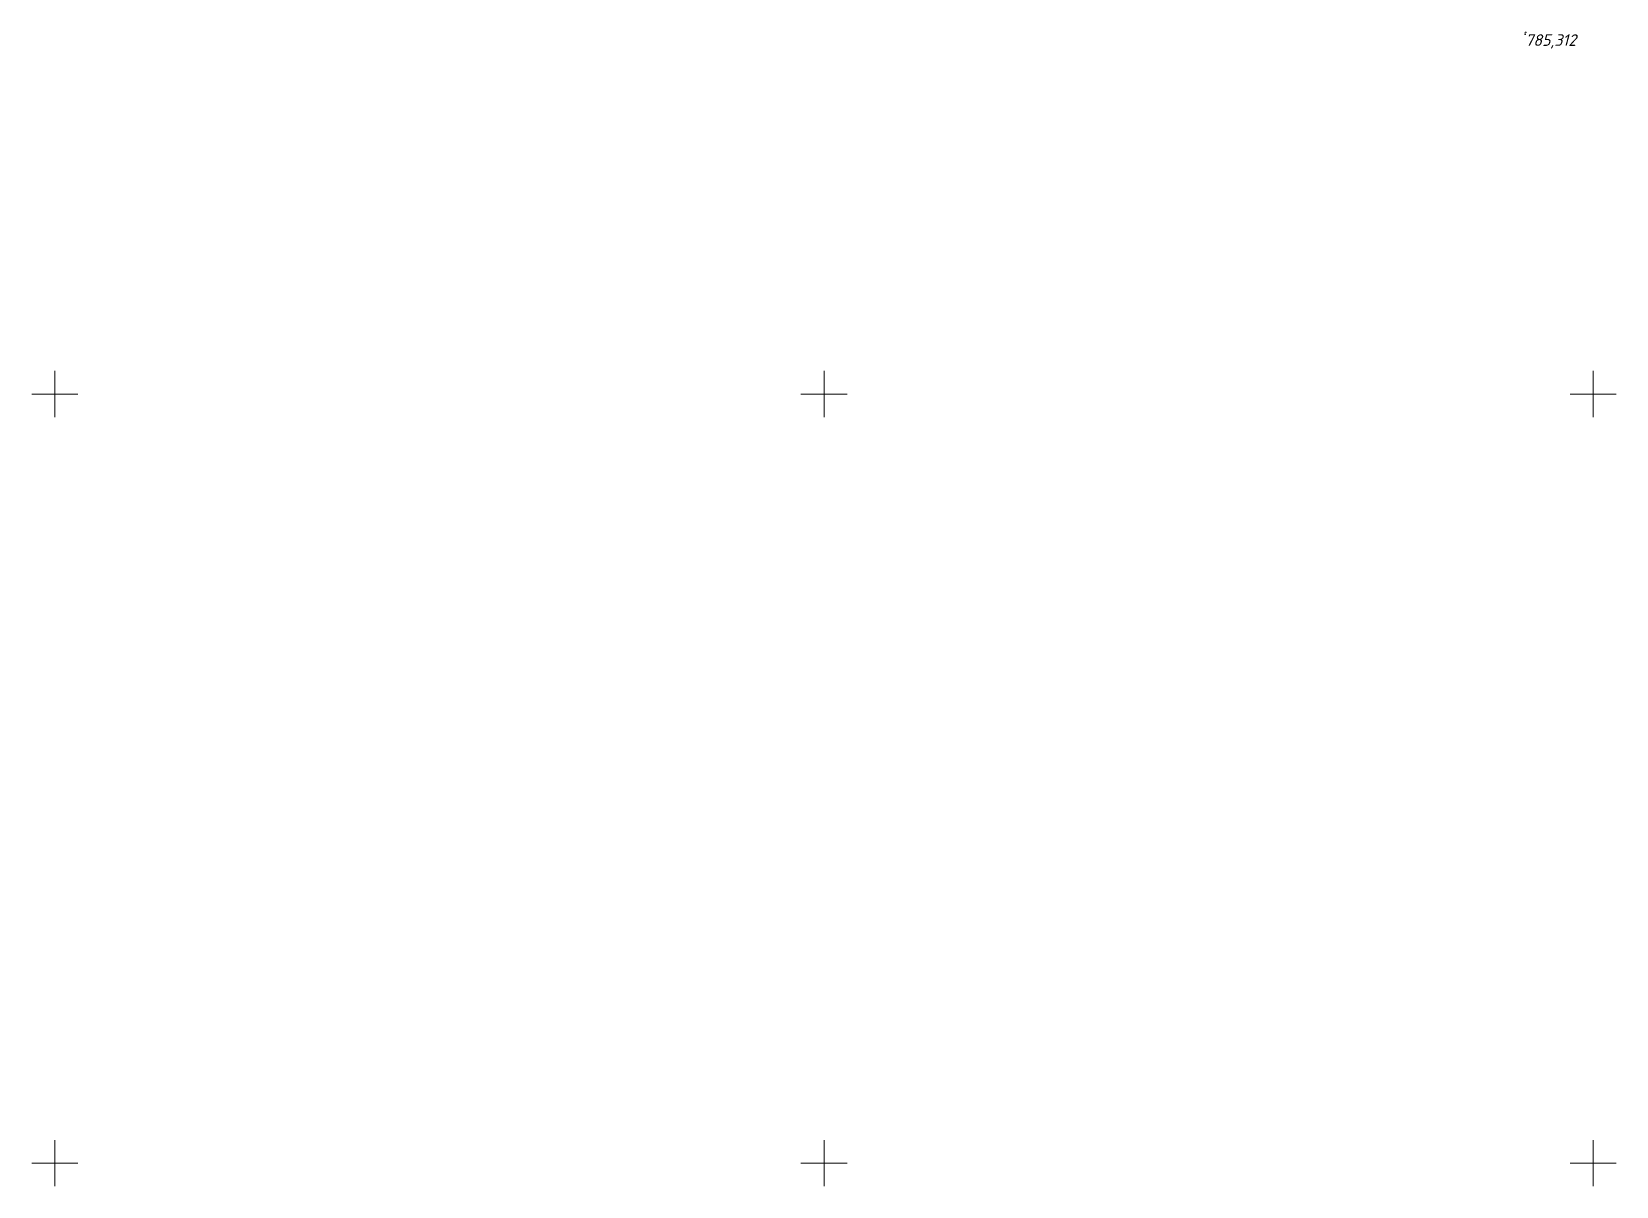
# Model space of a CAD drawing. Header units: metres. Extents: x 629572 to 645168, y 4785785 to 4790166.
# Drawn here: x 634197 to 634403, y 4787997 to 4788147.1 of the extents above; entities that cross this region are included whole.
import ezdxf

# ---------------------------------------------------------------- set-up
doc = ezdxf.new("R2010")
doc.units = ezdxf.units.M
doc.layers.get('0').update_dxf_attribs({"linetype": 'CONTINUOUS'})
for name, color, linetype in [('Дороги с покрытием (осевая линия)', 7, 'CONTINUOUS'), ('Нурсултан', 7, 'CONTINUOUS'), ('Сетка координатная', 7, 'CONTINUOUS'), ('тест', 7, 'CONTINUOUS')]:
    doc.layers.add(name, color=color, linetype=linetype)
doc.styles.add('ISOCPEUR', font='isocpeui.ttf')

# ---------------------------------------------------------------- blocks, each defined once
blk = doc.blocks.new('Крест')
at = {"color": 0, "linetype": 'Continuous', "lineweight": 0, "flags": 128}
for points in [[(0, -1), (0, 1)], [(-1, 0), (1, 0)]]:
    blk.add_lwpolyline(points, dxfattribs=at)

msp = doc.modelspace()

# ---------------------------------------------------------------- hatches: boundary and pattern name
at = {"layer": 'Дороги с покрытием (осевая линия)'}
msp.add_hatch(color=7, dxfattribs=at).paths.add_polyline_path([(634391.05, 4788146.988), (634391.059, 4788146.986), (634391.07, 4788146.984), (634391.335, 4788146.926), (634391.338, 4788146.926), (634391.347, 4788146.924), (634391.361, 4788146.987), (634391.351, 4788146.989), (634391.361, 4788146.987), (634391.362, 4788146.992), (634391.359, 4788146.996), (634391.293, 4788147.077), (634391.277, 4788147.097), (634391.275, 4788147.099), (634391.274, 4788147.1), (634391.269, 4788147.1), (634391.269, 4788147.098), (634391.269, 4788147.09), (634391.269, 4788147.1), (634391.217, 4788147.092), (634391.204, 4788147.09), (634391.269, 4788147.1), (634391.139, 4788147.099), (634391.134, 4788147.099), (634391.131, 4788147.095), (634391.051, 4788146.992), (634391.048, 4788146.989)])

# ---------------------------------------------------------------- linework, layer by layer
at = {"layer": 'Нурсултан', "color": 7}
msp.add_point((634391.163, 4788146.759, -1.365), dxfattribs=at)
at = {"layer": 'тест', "color": 7}
msp.add_point((634391.163, 4788146.759, 785.312), dxfattribs=at)

# ---------------------------------------------------------------- block references
at = {"layer": 'Сетка координатная', "color": 136, "linetype": 'Continuous', "true_color": 0x008080, "xscale": 3, "yscale": 3}
for p in [(634200, 4788100), (634300, 4788100), (634400, 4788100), (634200, 4788000), (634300, 4788000), (634400, 4788000)]:
    msp.add_blockref('Крест', p, dxfattribs=at)

# ---------------------------------------------------------------- texts
at = {"layer": 'Нурсултан', "color": 251, "insert": (634391.163, 4788146.759, -1.365), "char_height": 1.5, "attachment_point": 1, "style": 'ISOCPEUR'}
msp.add_mtext('785,312', dxfattribs=at)

doc.saveas('drawing.dxf')
